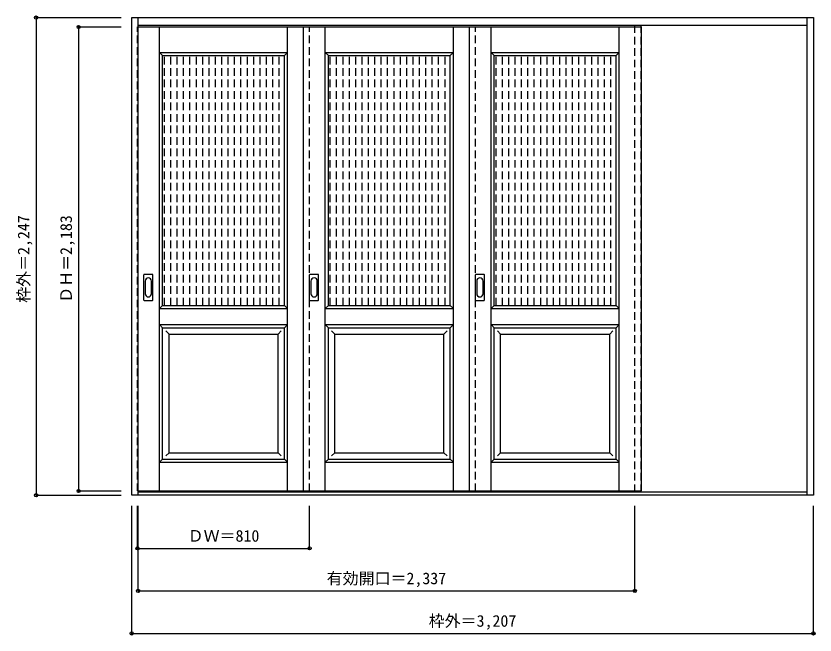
# Model space of a CAD drawing. Units: millimetres, scale not verified. Extents: x -1625 to 2134, y -1625 to 1287.
import ezdxf
from ezdxf.enums import TextEntityAlignment as Align

# ---------------------------------------------------------------- set-up
doc = ezdxf.new("R2010")
doc.units = ezdxf.units.MM
doc.header["$LTSCALE"] = 30
doc.header["$PDMODE"] = 32
doc.header["$PDSIZE"] = 15
doc.linetypes.add('DASHED1', pattern=[1.8, 1.2, -0.6])
doc.layers.add('0-0', color=7, linetype='Continuous')
doc.layers.add('0-1_寸法', color=7, linetype='Continuous')
doc.styles.add('ＭＳ ゴシック', font='')
doc.styles.get('ＭＳ ゴシック').set_extended_font_data('MS Gothic')

msp = doc.modelspace()

# ---------------------------------------------------------------- linework, layer by layer
at = {"layer": '0-0', "color": 3}
for p, q in [((-1080.31, -967.29), (-1080.31, 1279.71)), ((-1080.31, 1279.71), (2126.69, 1279.71)), ((-1050.31, -967.29), (-1050.31, 1279.71)), ((2096.69, -967.29), (2096.69, 1279.71)), ((2126.69, 1279.71), (2126.69, -967.29)), ((-1050.31, 1243.71), (2096.69, 1243.71)), ((-1050.31, 1235.71), (1316.69, 1235.71)), ((-273.31, 1235.71), (-273.31, -947.29)), ((506.69, 1235.71), (506.69, -947.29)), ((1316.69, 1235.71), (1316.69, -947.29)), ((-934.81, 1100.71), (-361.81, 1100.71)), ((-934.81, -74.29), (-934.81, 1100.71)), ((-361.81, -74.29), (-361.81, 1100.71)), ((-154.81, 1100.71), (418.19, 1100.71)), ((-154.81, -74.29), (-154.81, 1100.71)), ((418.19, -74.29), (418.19, 1100.71)), ((625.19, 1100.71), (1198.19, 1100.71)), ((625.19, -74.29), (625.19, 1100.71)), ((1198.19, -74.29), (1198.19, 1100.71)), ((-1023.31, -49.29), (-1023.31, 69.71)), ((-982.81, 71.21), (-1021.81, 71.21)), ((-981.31, -49.29), (-981.31, 69.71)), ((-243.31, -49.29), (-243.31, 69.71)), ((-202.81, 71.21), (-241.81, 71.21)), ((-201.31, -49.29), (-201.31, 69.71)), ((536.69, -49.29), (536.69, 69.71)), ((577.19, 71.21), (538.19, 71.21)), ((578.69, -49.29), (578.69, 69.71)), ((-1021.81, -50.79), (-982.81, -50.79)), ((-934.81, -74.29), (-361.81, -74.29)), ((-241.81, -50.79), (-202.81, -50.79)), ((-154.81, -74.29), (418.19, -74.29)), ((538.19, -50.79), (577.19, -50.79)), ((625.19, -74.29), (1198.19, -74.29)), ((-934.81, -179.29), (-361.81, -179.29)), ((-934.81, -797.29), (-934.81, -179.29)), ((-361.81, -797.29), (-361.81, -179.29)), ((-154.81, -179.29), (418.19, -179.29)), ((-154.81, -797.29), (-154.81, -179.29)), ((418.19, -797.29), (418.19, -179.29)), ((625.19, -179.29), (1198.19, -179.29)), ((625.19, -797.29), (625.19, -179.29)), ((1198.19, -797.29), (1198.19, -179.29)), ((-934.81, -797.29), (-361.81, -797.29)), ((-154.81, -797.29), (418.19, -797.29)), ((625.19, -797.29), (1198.19, -797.29)), ((2126.69, -967.29), (-1080.31, -967.29)), ((-1050.31, -947.29), (1316.69, -947.29)), ((2096.69, -952.29), (-1050.31, -952.29))]:
    msp.add_line(p, q, dxfattribs=at)
at = {"layer": '0-0', "color": 4, "linetype": 'DASHED1'}
for p, q in [((1286.69, -952.29), (1286.69, 1243.71)), ((1316.69, -952.29), (1316.69, 1243.71)), ((-243.31, -947.29), (-243.31, 1235.71)), ((536.69, -947.29), (536.69, 1235.71)), ((-926.4, -74.29), (-926.4, 1100.71)), ((-896.4, -74.29), (-896.4, 1100.71)), ((-866.4, -74.29), (-866.4, 1100.71)), ((-836.4, -74.29), (-836.4, 1100.71)), ((-806.4, -74.29), (-806.4, 1100.71)), ((-776.4, -74.29), (-776.4, 1100.71)), ((-746.4, -74.29), (-746.4, 1100.71)), ((-716.4, -74.29), (-716.4, 1100.71)), ((-686.4, -74.29), (-686.4, 1100.71)), ((-656.4, -74.29), (-656.4, 1100.71)), ((-626.4, -74.29), (-626.4, 1100.71)), ((-596.4, -74.29), (-596.4, 1100.71)), ((-566.4, -74.29), (-566.4, 1100.71)), ((-536.4, -74.29), (-536.4, 1100.71)), ((-506.4, -74.29), (-506.4, 1100.71)), ((-476.4, -74.29), (-476.4, 1100.71)), ((-446.4, -74.29), (-446.4, 1100.71)), ((-416.4, -74.29), (-416.4, 1100.71)), ((-386.4, -74.29), (-386.4, 1100.71)), ((-146.4, -74.29), (-146.4, 1100.71)), ((-116.4, -74.29), (-116.4, 1100.71)), ((-86.4, -74.29), (-86.4, 1100.71)), ((-56.4, -74.29), (-56.4, 1100.71)), ((-26.4, -74.29), (-26.4, 1100.71)), ((3.6, -74.29), (3.6, 1100.71)), ((33.6, -74.29), (33.6, 1100.71)), ((63.6, -74.29), (63.6, 1100.71)), ((93.6, -74.29), (93.6, 1100.71)), ((123.6, -74.29), (123.6, 1100.71)), ((153.6, -74.29), (153.6, 1100.71)), ((183.6, -74.29), (183.6, 1100.71)), ((213.6, -74.29), (213.6, 1100.71)), ((243.6, -74.29), (243.6, 1100.71)), ((273.6, -74.29), (273.6, 1100.71)), ((303.6, -74.29), (303.6, 1100.71)), ((333.6, -74.29), (333.6, 1100.71)), ((363.6, -74.29), (363.6, 1100.71)), ((393.6, -74.29), (393.6, 1100.71)), ((633.6, -74.29), (633.6, 1100.71)), ((663.6, -74.29), (663.6, 1100.71)), ((693.6, -74.29), (693.6, 1100.71)), ((723.6, -74.29), (723.6, 1100.71)), ((753.6, -74.29), (753.6, 1100.71)), ((783.6, -74.29), (783.6, 1100.71)), ((813.6, -74.29), (813.6, 1100.71)), ((843.6, -74.29), (843.6, 1100.71)), ((873.6, -74.29), (873.6, 1100.71)), ((903.6, -74.29), (903.6, 1100.71)), ((933.6, -74.29), (933.6, 1100.71)), ((963.6, -74.29), (963.6, 1100.71)), ((993.6, -74.29), (993.6, 1100.71)), ((1023.6, -74.29), (1023.6, 1100.71)), ((1053.6, -74.29), (1053.6, 1100.71)), ((1083.6, -74.29), (1083.6, 1100.71)), ((1113.6, -74.29), (1113.6, 1100.71)), ((1143.6, -74.29), (1143.6, 1100.71)), ((1173.6, -74.29), (1173.6, 1100.71)), ((-1050.31, -947.29), (-1053.31, -947.29))]:
    msp.add_line(p, q, dxfattribs=at)
at = {"layer": '0-0'}
for p, q in [((-949.81, -947.29), (-949.81, 1235.71)), ((-346.81, -947.29), (-346.81, 1235.71)), ((-169.81, -947.29), (-169.81, 1235.71)), ((433.19, -947.29), (433.19, 1235.71)), ((610.19, -947.29), (610.19, 1235.71)), ((1213.19, -947.29), (1213.19, 1235.71)), ((-949.81, 1115.71), (-934.81, 1100.71)), ((-949.81, 1115.71), (-346.81, 1115.71)), ((-346.81, 1115.71), (-361.81, 1100.71)), ((-169.81, 1115.71), (-154.81, 1100.71)), ((-169.81, 1115.71), (433.19, 1115.71)), ((433.19, 1115.71), (418.19, 1100.71)), ((610.19, 1115.71), (625.19, 1100.71)), ((610.19, 1115.71), (1213.19, 1115.71)), ((1213.19, 1115.71), (1198.19, 1100.71)), ((-1017.31, 39.81), (-1017.31, -19.39)), ((-987.31, -19.39), (-987.31, 39.81)), ((-237.31, 39.81), (-237.31, -19.39)), ((-207.31, -19.39), (-207.31, 39.81)), ((542.69, 39.81), (542.69, -19.39)), ((572.69, -19.39), (572.69, 39.81)), ((-934.81, -74.29), (-949.81, -89.29)), ((-361.81, -74.29), (-346.81, -89.29)), ((-154.81, -74.29), (-169.81, -89.29)), ((418.19, -74.29), (433.19, -89.29)), ((625.19, -74.29), (610.19, -89.29)), ((1198.19, -74.29), (1213.19, -89.29)), ((-949.81, -89.29), (-346.81, -89.29)), ((-169.81, -89.29), (433.19, -89.29)), ((610.19, -89.29), (1213.19, -89.29)), ((-949.81, -164.29), (-934.81, -179.29)), ((-949.81, -164.29), (-346.81, -164.29)), ((-346.81, -164.29), (-361.81, -179.29)), ((-169.81, -164.29), (-154.81, -179.29)), ((-169.81, -164.29), (433.19, -164.29)), ((433.19, -164.29), (418.19, -179.29)), ((610.19, -164.29), (625.19, -179.29)), ((610.19, -164.29), (1213.19, -164.29)), ((1213.19, -164.29), (1198.19, -179.29)), ((-919.81, -194.29), (-904.81, -209.29)), ((-904.81, -767.29), (-904.81, -209.29)), ((-904.81, -209.29), (-391.81, -209.29)), ((-376.81, -194.29), (-391.81, -209.29)), ((-391.81, -767.29), (-391.81, -209.29)), ((-139.81, -194.29), (-124.81, -209.29)), ((-124.81, -767.29), (-124.81, -209.29)), ((-124.81, -209.29), (388.19, -209.29)), ((403.19, -194.29), (388.19, -209.29)), ((388.19, -767.29), (388.19, -209.29)), ((640.19, -194.29), (655.19, -209.29)), ((655.19, -767.29), (655.19, -209.29)), ((655.19, -209.29), (1168.19, -209.29)), ((1183.19, -194.29), (1168.19, -209.29)), ((1168.19, -767.29), (1168.19, -209.29)), ((-904.81, -767.29), (-919.81, -782.29)), ((-904.81, -767.29), (-391.81, -767.29)), ((-391.81, -767.29), (-376.81, -782.29)), ((-124.81, -767.29), (-139.81, -782.29)), ((-124.81, -767.29), (388.19, -767.29)), ((388.19, -767.29), (403.19, -782.29)), ((655.19, -767.29), (640.19, -782.29)), ((655.19, -767.29), (1168.19, -767.29)), ((1168.19, -767.29), (1183.19, -782.29)), ((-934.81, -797.29), (-949.81, -812.29)), ((-949.81, -812.29), (-346.81, -812.29)), ((-361.81, -797.29), (-346.81, -812.29)), ((-154.81, -797.29), (-169.81, -812.29)), ((-169.81, -812.29), (433.19, -812.29)), ((418.19, -797.29), (433.19, -812.29)), ((625.19, -797.29), (610.19, -812.29)), ((610.19, -812.29), (1213.19, -812.29)), ((1198.19, -797.29), (1213.19, -812.29))]:
    msp.add_line(p, q, dxfattribs=at)
at = {"layer": '0-0', "color": 4, "linetype": 'DASHED1'}
msp.add_lwpolyline([(-1053.31, -947.29), (-1053.31, 1235.71), (-1050.31, 1235.71)], dxfattribs=at)
at = {"layer": '0-0', "color": 3}
for centre, start, end in [((-1021.81, 69.71), 90, 180), ((-982.81, 69.71), 0, 90), ((-241.81, 69.71), 90, 180), ((-202.81, 69.71), 0, 90), ((538.19, 69.71), 90, 180), ((577.19, 69.71), 0, 90), ((-1021.81, -49.29), 180, 270), ((-982.81, -49.29), 270, 0), ((-241.81, -49.29), 180, 270), ((-202.81, -49.29), 270, 0), ((538.19, -49.29), 180, 270), ((577.19, -49.29), 270, 0)]:
    msp.add_arc(centre, 1.5, start, end, dxfattribs=at)
at = {"layer": '0-0'}
for centre, start, end in [((-1002.31, 39.81), 0, 180), ((-222.31, 39.81), 0, 180), ((557.69, 39.81), 0, 180), ((-1002.31, -19.39), 180, 0), ((-222.31, -19.39), 180, 0), ((557.69, -19.39), 180, 0)]:
    msp.add_arc(centre, 15, start, end, dxfattribs=at)
at = {"layer": '0-1_寸法', "color": 4}
for p, q in [((-1530.31, 1279.71), (-1530.31, -967.29)), ((-1530.31, 1279.71), (-1130.31, 1279.71)), ((-1330.31, 1235.71), (-1130.31, 1235.71)), ((-1330.31, 1235.71), (-1330.31, -947.29)), ((-1530.31, -967.29), (-1130.31, -967.29)), ((-1330.31, -947.29), (-1130.31, -947.29)), ((-1080.31, -1617.29), (-1080.31, -1017.29)), ((-1053.31, -1217.29), (-1053.31, -1017.29)), ((-1050.31, -1417.29), (-1050.31, -1017.29))]:
    msp.add_line(p, q, dxfattribs=at)
for points in [[(-1080.31, -1617.29), (2126.69, -1617.29), (2126.69, -1017.29)], [(-1053.31, -1217.29), (-243.31, -1217.29), (-243.31, -1017.29)], [(-1050.31, -1417.29), (1286.69, -1417.29), (1286.69, -1017.29)]]:
    msp.add_lwpolyline(points, dxfattribs=at)
at = {"layer": '0-1_寸法'}
for p in [(-1530.31, 1279.71), (-1330.31, 1235.71), (-1530.31, -967.29), (-1330.31, -947.29), (-1053.31, -1217.29), (-243.31, -1217.29), (-1050.31, -1417.29), (1286.69, -1417.29), (-1080.31, -1617.29), (2126.69, -1617.29)]:
    msp.add_point(p, dxfattribs=at)

# ---------------------------------------------------------------- texts
at = {"layer": '0-1_寸法', "style": 'ＭＳ ゴシック'}
for s, p in [('枠外＝2,247', (-1545.31, -62.04)), ('ＤＨ＝2,183', (-1345.31, -62.04))]:
    msp.add_text(s, height=54.99, rotation=90, dxfattribs=at).set_placement(p, align=Align.BOTTOM_LEFT)
for s, p in [('ＤＷ＝810', (-817.06, -1202.29)), ('有効開口＝2,337', (-163.06, -1402.29)), ('枠外＝3,207', (316.94, -1602.29))]:
    msp.add_text(s, height=54.99, dxfattribs=at).set_placement(p, align=Align.BOTTOM_LEFT)

doc.saveas('drawing.dxf')
